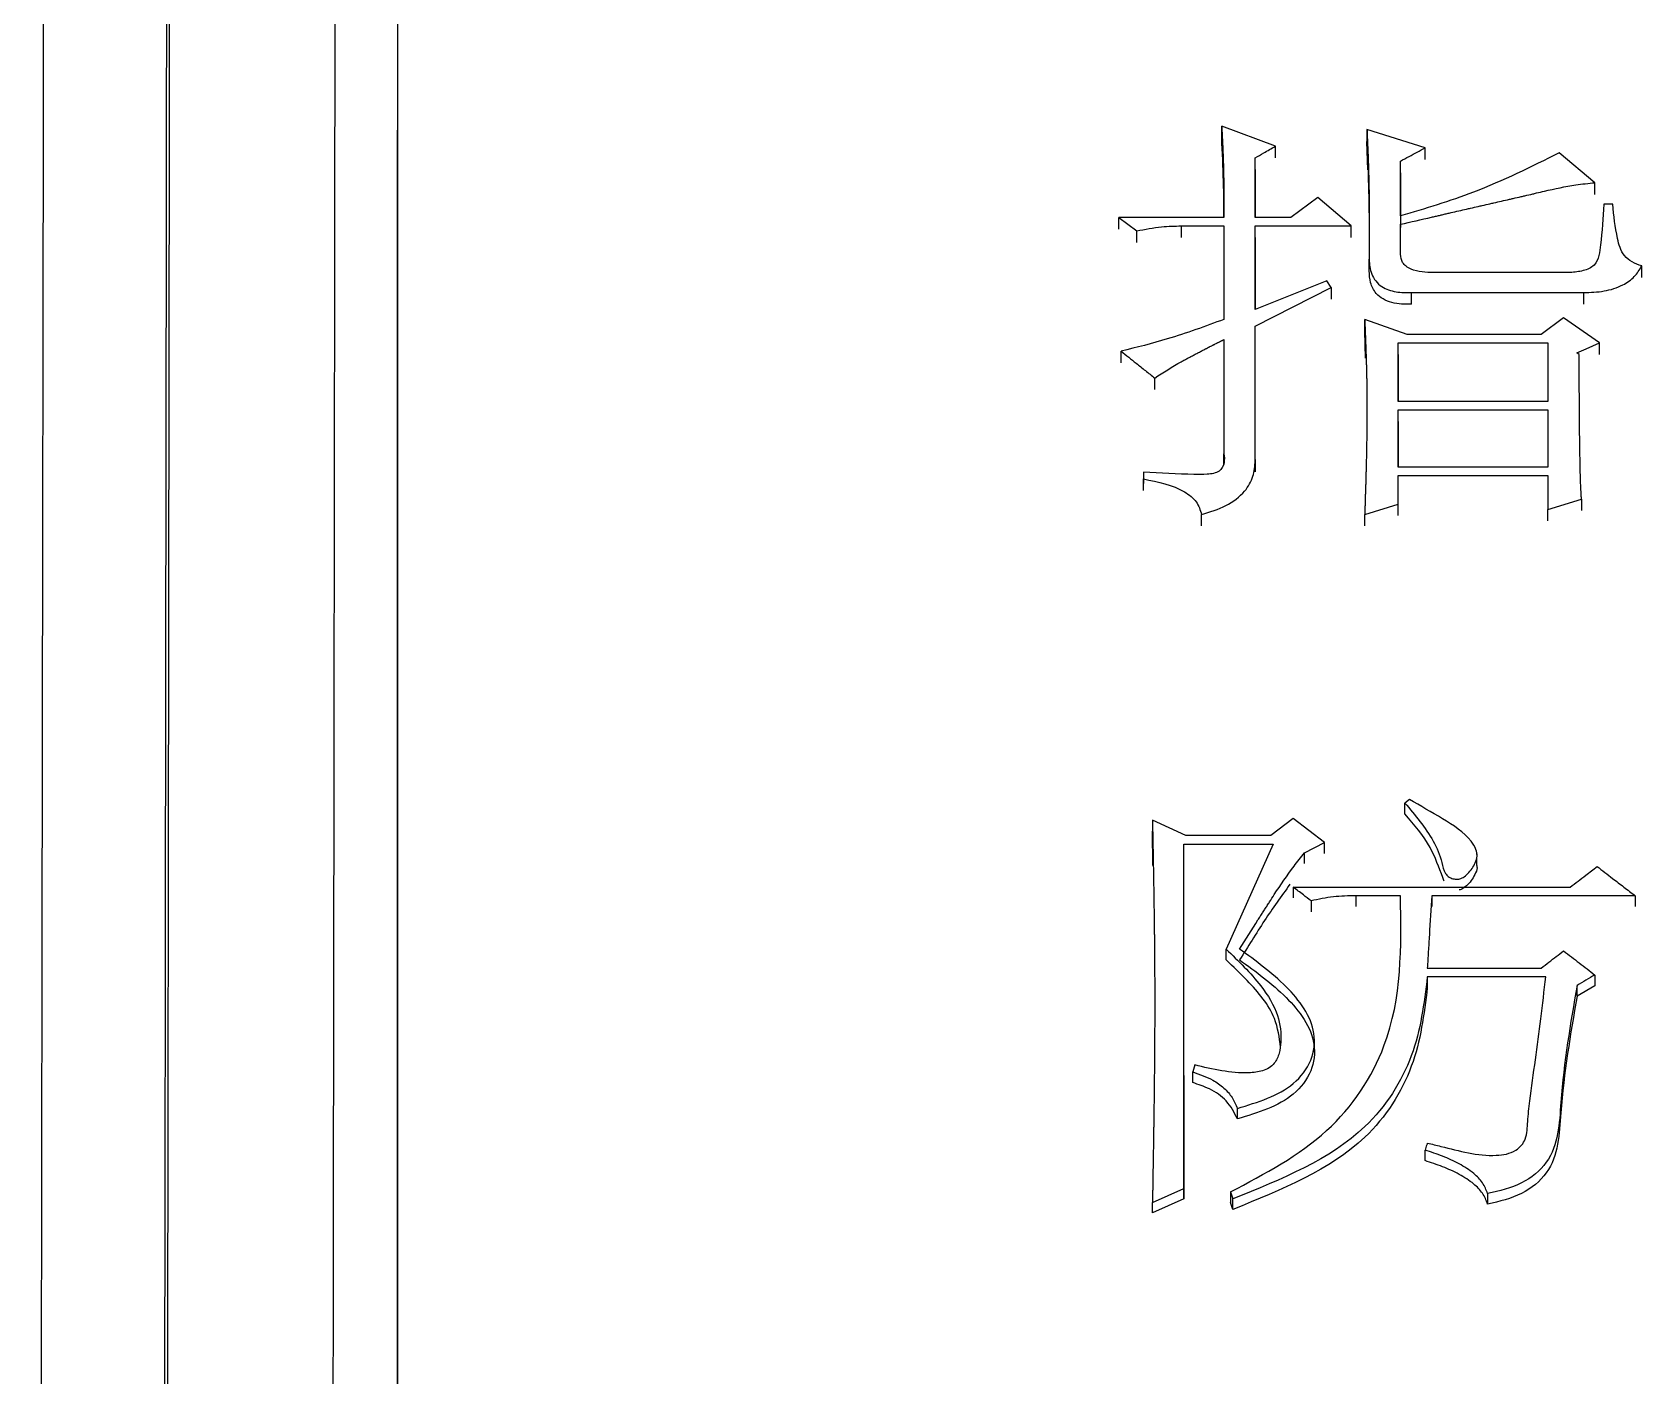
# Model space of a CAD drawing. Header units: millimetres. Extents: x 2016 to 4452, y 736 to 2459.
# Drawn here: x 2581.51 to 2589.3, y 2264.34 to 2270.84 of the extents above; entities that cross this region are included whole.
import ezdxf

# ---------------------------------------------------------------- set-up
doc = ezdxf.new("R2010")
doc.units = ezdxf.units.MM

msp = doc.modelspace()

# ---------------------------------------------------------------- linework, layer by layer
at = {"color": 7, "linetype": 'Continuous', "lineweight": 25}
for p, q in [((2583.2741, 2269.334), (2583.2741, 2270.3653)), ((2587.5235, 2270.2884), (2587.2639, 2270.3847)), ((2587.2639, 2270.3273), (2587.2639, 2270.3847)), ((2588.2482, 2270.2804), (2587.967, 2270.3687)), ((2587.967, 2270.3687), (2587.967, 2270.3115)), ((2587.5235, 2270.2314), (2587.5235, 2270.2884)), ((2587.9719, 2270.1739), (2587.967, 2270.3113)), ((2588.2482, 2270.2234), (2588.2482, 2270.2804)), ((2589.0704, 2270.1117), (2588.8973, 2270.2563)), ((2587.4261, 2269.9427), (2587.4261, 2270.2322)), ((2587.4261, 2270.1753), (2587.4261, 2270.2322)), ((2588.1293, 2269.9508), (2588.1293, 2270.2162)), ((2588.1293, 2270.1592), (2588.1293, 2270.2162)), ((2587.4261, 2270.175), (2587.4261, 2269.9427)), ((2588.1293, 2270.159), (2588.1293, 2269.894)), ((2589.0704, 2270.0549), (2589.0704, 2270.1117)), ((2587.729, 2270.0393), (2587.5992, 2269.9427)), ((2587.8913, 2269.9024), (2587.729, 2270.0393)), ((2589.1569, 2270.0071), (2589.1136, 2270.0071)), ((2586.7663, 2269.9427), (2586.8528, 2269.8782)), ((2587.2747, 2269.9427), (2586.7663, 2269.9427)), ((2586.7663, 2269.8861), (2586.7663, 2269.9427)), ((2586.8528, 2269.8217), (2586.8528, 2269.8782)), ((2587.0691, 2269.9024), (2587.2747, 2269.9024)), ((2587.0692, 2269.8458), (2587.0691, 2269.9024)), ((2587.2747, 2269.9024), (2587.2747, 2269.4499)), ((2587.5992, 2269.9427), (2587.4261, 2269.9427)), ((2587.4261, 2269.9024), (2587.8913, 2269.9024)), ((2587.4261, 2269.4985), (2587.4261, 2269.9024)), ((2587.4261, 2269.8458), (2587.4261, 2269.9024)), ((2587.8913, 2269.8458), (2587.8913, 2269.9024)), ((2588.1293, 2269.7653), (2588.1293, 2269.9105)), ((2588.1293, 2269.8539), (2588.1293, 2269.9105)), ((2587.4261, 2269.8456), (2587.4261, 2269.4985)), ((2587.9778, 2269.6845), (2587.9778, 2269.7411)), ((2587.7723, 2269.636), (2587.4261, 2269.4985)), ((2587.7939, 2269.6037), (2587.7723, 2269.636)), ((2588.9513, 2269.6764), (2588.2915, 2269.6764)), ((2589.2975, 2269.6525), (2589.2975, 2269.7088)), ((2587.4261, 2269.4175), (2587.7939, 2269.6037)), ((2587.7939, 2269.6037), (2587.7939, 2269.5475)), ((2588.1833, 2269.5794), (2589.0163, 2269.5794)), ((2588.1833, 2269.5231), (2588.1833, 2269.5794)), ((2589.0163, 2269.5233), (2589.0163, 2269.5794)), ((2587.4261, 2268.7672), (2587.4261, 2269.4175)), ((2587.4261, 2269.3616), (2587.4261, 2269.4175)), ((2588.1617, 2269.377), (2587.9562, 2269.4499)), ((2587.9562, 2269.3939), (2587.9562, 2269.4499)), ((2588.9189, 2269.458), (2588.8108, 2269.377)), ((2589.092, 2269.3365), (2588.9189, 2269.458)), ((2587.2747, 2269.3527), (2587.2747, 2268.7998)), ((2587.96, 2269.2619), (2587.9562, 2269.3938)), ((2588.1184, 2269.3365), (2588.8432, 2269.3365)), ((2588.1184, 2269.0523), (2588.1184, 2269.3365)), ((2588.1184, 2269.2806), (2588.1184, 2269.3365)), ((2588.8108, 2269.377), (2588.1617, 2269.377)), ((2588.8432, 2269.3365), (2588.8432, 2269.0523)), ((2589.092, 2269.2806), (2589.092, 2269.3365)), ((2586.7771, 2269.2399), (2586.7771, 2269.2959)), ((2588.1184, 2269.2804), (2588.1184, 2269.0523)), ((2588.9947, 2269.2797), (2588.9838, 2269.2878)), ((2586.9394, 2269.1104), (2586.9394, 2269.166)), ((2588.8432, 2269.0523), (2588.1184, 2269.0523)), ((2588.1184, 2269.0116), (2588.8432, 2269.0116)), ((2588.1184, 2268.7345), (2588.1184, 2269.0116)), ((2588.1184, 2268.9561), (2588.1184, 2269.0116)), ((2588.8432, 2269.0116), (2588.8432, 2268.7345)), ((2588.1184, 2268.956), (2588.1184, 2268.7345)), ((2587.2747, 2268.7444), (2587.2747, 2268.7998)), ((2586.8853, 2268.71), (2586.8853, 2268.6774)), ((2586.8853, 2268.71), (2586.8853, 2268.6549)), ((2587.4261, 2268.7721), (2587.4261, 2268.7119)), ((2587.4261, 2268.712), (2587.4261, 2268.7672)), ((2588.8432, 2268.7345), (2588.1184, 2268.7345)), ((2586.8853, 2268.6223), (2586.8853, 2268.6774)), ((2588.1184, 2268.6937), (2588.8432, 2268.6937)), ((2588.1184, 2268.5548), (2588.1184, 2268.6937)), ((2588.1184, 2268.6386), (2588.1184, 2268.6937)), ((2588.8432, 2268.6937), (2588.8432, 2268.5303)), ((2587.9562, 2268.5058), (2588.1184, 2268.5548)), ((2588.1184, 2268.4999), (2588.1184, 2268.5548)), ((2588.8432, 2268.5303), (2589.0055, 2268.5794)), ((2589.0055, 2268.5794), (2589.0055, 2268.5244)), ((2587.1665, 2268.4509), (2587.1665, 2268.5058)), ((2587.9562, 2268.4509), (2587.9562, 2268.5058)), ((2588.8432, 2268.4754), (2588.8432, 2268.5303)), ((2588.1726, 2267.1255), (2588.1509, 2267.1089)), ((2588.1509, 2267.0558), (2588.1509, 2267.1089)), ((2587.0908, 2266.9512), (2586.9286, 2267.0259)), ((2586.9286, 2267.0259), (2586.9286, 2266.9729)), ((2587.6101, 2267.0342), (2587.5019, 2266.9512)), ((2587.7615, 2266.9179), (2587.6101, 2267.0342)), ((2586.9309, 2266.8065), (2586.9286, 2266.9729)), ((2587.08, 2266.9096), (2587.5127, 2266.9096)), ((2587.08, 2265.2432), (2587.08, 2266.9096)), ((2587.08, 2266.8568), (2587.08, 2266.9096)), ((2587.5019, 2266.9512), (2587.0908, 2266.9512)), ((2587.5127, 2266.9096), (2587.2855, 2266.4015)), ((2587.6641, 2266.8681), (2587.7615, 2266.9179)), ((2587.7615, 2266.8651), (2587.7615, 2266.9179)), ((2587.6641, 2266.8153), (2587.6641, 2266.8681)), ((2588.4987, 2266.8592), (2588.4987, 2266.8685)), ((2588.4987, 2266.8154), (2588.4987, 2266.8466)), ((2587.6101, 2266.7017), (2588.9514, 2266.7017)), ((2587.6101, 2266.7017), (2587.6101, 2266.6491)), ((2587.6966, 2266.6351), (2587.6966, 2266.5825)), ((2588.1293, 2266.66), (2587.9129, 2266.66)), ((2587.9129, 2266.66), (2587.9129, 2266.6075)), ((2589.2651, 2266.66), (2588.2807, 2266.66)), ((2588.2807, 2266.66), (2588.2807, 2266.6075)), ((2589.2651, 2266.66), (2589.2651, 2266.6075)), ((2587.2855, 2266.3493), (2587.2855, 2266.4015)), ((2588.2591, 2266.3096), (2588.8108, 2266.3096)), ((2588.8324, 2266.2678), (2588.2591, 2266.2678)), ((2588.2591, 2266.2678), (2588.2591, 2266.2158)), ((2588.9839, 2266.174), (2588.9839, 2266.226)), ((2589.0704, 2266.2241), (2588.9839, 2266.174)), ((2589.0704, 2266.2762), (2589.0704, 2266.2241)), ((2587.7129, 2265.9046), (2587.7129, 2265.9563)), ((2587.1341, 2265.8407), (2587.1233, 2265.8071)), ((2587.08, 2265.789), (2587.08, 2265.1924)), ((2587.1233, 2265.7556), (2587.1233, 2265.8071)), ((2587.3396, 2265.5794), (2587.3396, 2265.6306)), ((2588.2483, 2265.3777), (2588.2483, 2265.4286)), ((2586.9286, 2265.1756), (2587.08, 2265.2432)), ((2587.08, 2265.1924), (2586.9286, 2265.125)), ((2587.08, 2265.1924), (2587.08, 2265.2432)), ((2587.3072, 2265.2263), (2587.318, 2265.1925)), ((2587.318, 2265.1419), (2587.318, 2265.1925)), ((2588.5512, 2265.2178), (2588.5512, 2265.1672)), ((2586.9286, 2265.125), (2586.9286, 2265.1756)), ((2587.318, 2265.1419), (2587.3072, 2265.1756))]:
    msp.add_line(p, q, dxfattribs=at)
at = {"color": 7, "linetype": 'Continuous', "lineweight": 25, "flags": 128}
for points in [[(2588.9838, 2269.2878), (2589.0278, 2269.3076), (2589.0599, 2269.322), (2589.092, 2269.3365)], [(2587.3072, 2265.2263), (2587.3072, 2265.2057), (2587.3072, 2265.1906), (2587.3072, 2265.1756)]]:
    msp.add_lwpolyline(points, dxfattribs=at)
at = {"color": 7, "linetype": 'Continuous', "lineweight": 25}
for points, knots in [([(2583.2737, 2302.1156), (2583.2737, 2302.0115), (2583.2737, 2301.4908), (2583.2738, 2300.1239), (2583.2738, 2297.964), (2583.2739, 2295.3456), (2583.2739, 2292.883), (2583.274, 2289.3752), (2583.274, 2286.2323), (2583.274, 2281.9172), (2583.2741, 2277.2301), (2583.2741, 2272.0979), (2583.2742, 2266.6744), (2583.2742, 2262.1157), (2583.2743, 2256.1932), (2583.2743, 2251.2874), (2583.2744, 2244.6085), (2583.2745, 2240.3157), (2583.2746, 2237.3146)], [0, 0, 0, 0, 0.020124, 0.100733, 0.181328, 0.221587, 0.302184, 0.342442, 0.423039, 0.463298, 0.543894, 0.624491, 0.664749, 0.745346, 0.785604, 0.8662, 0.906458, 1, 1, 1, 1]), ([(2581.605, 2301.1675), (2581.6051, 2301.1959), (2581.6055, 2301.2843), (2581.6041, 2300.298), (2581.6012, 2298.2851), (2581.5965, 2295.2224), (2581.5913, 2291.8341), (2581.5862, 2288.4967), (2581.5816, 2285.4271), (2581.576, 2281.7837), (2581.5695, 2277.5129), (2581.5623, 2272.8672), (2581.5545, 2267.9204), (2581.5463, 2262.7501), (2581.5373, 2257.0657), (2581.5274, 2250.8687), (2581.5167, 2244.1849), (2581.5092, 2239.4942), (2581.5054, 2237.1001)], [0, 0, 0, 0, 0.039342, 0.122943, 0.206183, 0.289063, 0.371582, 0.416612, 0.465601, 0.518547, 0.575452, 0.636313, 0.690059, 0.746552, 0.805793, 0.867782, 0.932518, 1, 1, 1, 1]), ([(2582.1103, 2236.9646), (2582.1149, 2240.2638), (2582.124, 2246.8623), (2582.1369, 2256.2924), (2582.149, 2265.173), (2582.16, 2273.3306), (2582.1697, 2280.6311), (2582.178, 2286.9483), (2582.1847, 2292.1726), (2582.1897, 2296.2208), (2582.1925, 2298.6247), (2582.1939, 2299.9382), (2582.1941, 2300.2597), (2582.1942, 2300.4205)], [0, 0, 0, 0, 0.0981345, 0.196269, 0.2944034, 0.3925379, 0.4906723, 0.5888066, 0.686941, 0.7850753, 0.8832097, 0.9416048, 1, 1, 1, 1]), ([(2582.1243, 2236.9159), (2582.1276, 2239.3015), (2582.1341, 2244.0081), (2582.1434, 2250.7574), (2582.152, 2257.1), (2582.16, 2262.9951), (2582.1674, 2268.4257), (2582.1751, 2274.1587), (2582.1828, 2279.9274), (2582.19, 2285.4077), (2582.1958, 2289.8748), (2582.2002, 2293.3977), (2582.2035, 2296.0607), (2582.2057, 2297.96), (2582.207, 2299.191), (2582.2075, 2299.7058), (2582.2075, 2299.8557), (2582.2075, 2299.8805)], [0, 0, 0, 0, 0.07139, 0.140843, 0.208359, 0.273937, 0.337578, 0.399281, 0.488173, 0.572709, 0.652888, 0.72871, 0.800173, 0.867277, 0.930021, 0.988406, 1, 1, 1, 1]), ([(2583.0056, 2299.0975), (2583.0056, 2299.0046), (2583.0055, 2298.8347), (2583.0051, 2298.3871), (2583.0046, 2297.8466), (2583.0038, 2297.1707), (2583.0029, 2296.3631), (2583.0018, 2295.4231), (2583.0005, 2294.3515), (2582.9984, 2292.642), (2582.995, 2289.9558), (2582.9899, 2285.806), (2582.9832, 2280.5897), (2582.9758, 2274.9828), (2582.9682, 2269.3056), (2582.9608, 2263.8385), (2582.9525, 2257.8256), (2582.9435, 2251.278), (2582.9338, 2244.2352), (2582.9269, 2239.2928), (2582.9234, 2236.7788)], [0, 0, 0, 0, 0.037781, 0.069081, 0.100468, 0.131943, 0.163506, 0.195157, 0.226895, 0.258722, 0.330934, 0.408983, 0.49287, 0.582593, 0.645672, 0.711347, 0.779618, 0.850484, 0.923944, 1, 1, 1, 1]), ([(2587.2639, 2270.3847), (2587.264, 2270.3823), (2587.2642, 2270.3775), (2587.2646, 2270.3702), (2587.265, 2270.363), (2587.2653, 2270.3558), (2587.2657, 2270.3485), (2587.2661, 2270.3413), (2587.2664, 2270.3341), (2587.2668, 2270.3268), (2587.2671, 2270.3196), (2587.2675, 2270.3123), (2587.2678, 2270.3051), (2587.2681, 2270.2979), (2587.2685, 2270.2906), (2587.2688, 2270.2834), (2587.2691, 2270.2761), (2587.2694, 2270.2689), (2587.2697, 2270.2617), (2587.27, 2270.2544), (2587.2703, 2270.2472), (2587.2705, 2270.2411), (2587.2707, 2270.2351), (2587.2709, 2270.2291), (2587.2712, 2270.2218), (2587.2714, 2270.2146), (2587.2716, 2270.2073), (2587.2719, 2270.2001), (2587.2721, 2270.1928), (2587.2722, 2270.1856), (2587.2724, 2270.1783), (2587.2726, 2270.1723), (2587.2727, 2270.1662), (2587.2728, 2270.1602), (2587.273, 2270.1529), (2587.2731, 2270.1457), (2587.2733, 2270.1384), (2587.2734, 2270.1311), (2587.2735, 2270.1239), (2587.2736, 2270.1166), (2587.2737, 2270.1094), (2587.2738, 2270.1021), (2587.2739, 2270.0961), (2587.2739, 2270.09), (2587.274, 2270.084), (2587.2741, 2270.0767), (2587.2741, 2270.0694), (2587.2742, 2270.0622), (2587.2742, 2270.0549), (2587.2743, 2270.0476), (2587.2743, 2270.0404), (2587.2744, 2270.0331), (2587.2744, 2270.027), (2587.2744, 2270.021), (2587.2745, 2270.0149), (2587.2745, 2270.0077), (2587.2745, 2270.0004), (2587.2746, 2269.9931), (2587.2746, 2269.9859), (2587.2746, 2269.9786), (2587.2746, 2269.9713), (2587.2746, 2269.964), (2587.2747, 2269.958), (2587.2747, 2269.9509), (2587.2747, 2269.9462), (2587.2747, 2269.9427)], [0, 0, 0, 0, 0.01641, 0.03282, 0.04923, 0.06564, 0.08205, 0.098461, 0.114871, 0.131281, 0.147691, 0.164101, 0.180511, 0.196921, 0.213331, 0.229741, 0.246151, 0.262561, 0.278972, 0.295382, 0.311792, 0.328202, 0.336407, 0.352817, 0.369227, 0.385637, 0.402047, 0.418457, 0.434867, 0.451278, 0.467688, 0.484098, 0.492303, 0.508713, 0.525123, 0.541533, 0.557943, 0.574353, 0.590763, 0.607173, 0.623583, 0.639994, 0.656404, 0.664609, 0.681019, 0.697429, 0.713839, 0.730249, 0.746659, 0.763069, 0.779479, 0.795889, 0.8123, 0.820505, 0.836915, 0.853325, 0.869735, 0.886145, 0.902555, 0.918965, 0.935375, 0.951785, 0.968195, 0.9764, 1, 1, 1, 1]), ([(2587.967, 2270.3687), (2587.9673, 2270.3625), (2587.9677, 2270.3532), (2587.9682, 2270.3408), (2587.9686, 2270.3315), (2587.969, 2270.3222), (2587.9694, 2270.3129), (2587.9698, 2270.3036), (2587.9703, 2270.2913), (2587.971, 2270.2758), (2587.9717, 2270.2572), (2587.9724, 2270.2386), (2587.9738, 2270.2014), (2587.975, 2270.1642), (2587.9759, 2270.1269), (2587.9763, 2270.1083), (2587.9767, 2270.0897), (2587.977, 2270.071), (2587.9773, 2270.0524), (2587.9776, 2270.0275), (2587.9778, 2270.0027), (2587.978, 2269.9778), (2587.9781, 2269.9591), (2587.9782, 2269.9404), (2587.9782, 2269.9218), (2587.9782, 2269.9062), (2587.9782, 2269.8938), (2587.9782, 2269.8844), (2587.9782, 2269.8751), (2587.9782, 2269.8658), (2587.9782, 2269.8564), (2587.9782, 2269.8471), (2587.9782, 2269.8377), (2587.9781, 2269.8284), (2587.9781, 2269.8159), (2587.9781, 2269.8035), (2587.978, 2269.791), (2587.978, 2269.7816), (2587.978, 2269.7739), (2587.9779, 2269.7676), (2587.9779, 2269.7629), (2587.9779, 2269.7583), (2587.9779, 2269.7536), (2587.9778, 2269.7479), (2587.9778, 2269.7437), (2587.9778, 2269.7411)], [0, 0, 0, 0, 0.0297, 0.04455, 0.0594, 0.07425, 0.0891, 0.10395, 0.1188, 0.1485, 0.1782, 0.2079, 0.237599, 0.3564, 0.3861, 0.4158, 0.4455, 0.4752, 0.5049, 0.5346, 0.594, 0.6237, 0.6534, 0.6831, 0.7128, 0.742499, 0.757349, 0.772199, 0.787049, 0.801899, 0.816749, 0.831599, 0.846449, 0.861299, 0.876149, 0.905849, 0.920699, 0.935549, 0.950399, 0.957824, 0.965249, 0.972674, 0.980099, 0.987524, 1, 1, 1, 1]), ([(2587.2745, 2269.9427), (2587.2744, 2269.9625), (2587.2743, 2270.0211), (2587.2724, 2270.1494), (2587.2672, 2270.2577), (2587.2639, 2270.3273)], [0, 0, 0, 0, 0.154244, 0.455917, 1, 1, 1, 1]), ([(2587.4261, 2270.2322), (2587.4398, 2270.2401), (2587.4628, 2270.2534), (2587.4952, 2270.2721), (2587.5141, 2270.283), (2587.5235, 2270.2884)], [0, 0, 0, 0, 0.419954, 0.709976, 1, 1, 1, 1]), ([(2588.1293, 2270.2162), (2588.1432, 2270.2237), (2588.17, 2270.2382), (2588.2096, 2270.2596), (2588.2354, 2270.2735), (2588.2482, 2270.2804)], [0, 0, 0, 0, 0.350984, 0.675491, 1, 1, 1, 1]), ([(2588.8973, 2270.2563), (2588.7615, 2270.1882), (2588.5174, 2270.0659), (2588.2485, 2269.9862), (2588.1293, 2269.9508)], [0, 0, 0, 0, 0.556567, 1, 1, 1, 1]), ([(2587.9724, 2270.1742), (2587.9725, 2270.1703), (2587.973, 2270.1394), (2587.9775, 2269.9721), (2587.9777, 2269.8527), (2587.9778, 2269.7909), (2587.9778, 2269.7688), (2587.9778, 2269.7649), (2587.9779, 2269.7659), (2587.9779, 2269.7662)], [0, 0, 0, 0, 0.068293, 0.542837, 0.809759, 0.931747, 0.959329, 0.986395, 1, 1, 1, 1]), ([(2588.1293, 2269.9105), (2588.1795, 2269.922), (2588.236, 2269.9349), (2588.2987, 2269.9493), (2588.3144, 2269.9529), (2588.3301, 2269.9565), (2588.3427, 2269.9594), (2588.3584, 2269.963), (2588.3804, 2269.968), (2588.4117, 2269.9752), (2588.4431, 2269.9824), (2588.4745, 2269.9896), (2588.4996, 2269.9954), (2588.531, 2270.0026), (2588.5561, 2270.0083), (2588.6, 2270.0184), (2588.6377, 2270.0271), (2588.6816, 2270.0372), (2588.7067, 2270.043), (2588.7381, 2270.0502), (2588.7632, 2270.056), (2588.7945, 2270.0632), (2588.8635, 2270.0792), (2588.9568, 2270.1), (2589.0395, 2270.1085), (2589.0704, 2270.1117)], [0, 0, 0, 0, 0.160709, 0.180798, 0.200887, 0.210931, 0.23102, 0.241064, 0.261152, 0.30133, 0.341507, 0.361596, 0.401773, 0.421862, 0.462039, 0.482128, 0.562482, 0.582571, 0.622748, 0.642837, 0.683014, 0.703103, 0.74328, 0.904095, 1, 1, 1, 1]), ([(2589.1136, 2270.0071), (2589.1094, 2269.9413), (2589.104, 2269.8584), (2589.0924, 2269.76), (2589.0731, 2269.7082), (2589.0135, 2269.6826), (2588.9723, 2269.6785), (2588.9513, 2269.6764)], [0, 0, 0, 0, 0.489877, 0.617073, 0.743751, 0.869803, 1, 1, 1, 1]), ([(2589.2975, 2269.7088), (2589.2812, 2269.7145), (2589.2491, 2269.7258), (2589.1984, 2269.7683), (2589.171, 2269.8683), (2589.1625, 2269.9521), (2589.1569, 2270.0071)], [0, 0, 0, 0, 0.127818, 0.252018, 0.508407, 1, 1, 1, 1]), ([(2586.8528, 2269.8782), (2586.8926, 2269.8862), (2586.9637, 2269.9006), (2587.0369, 2269.9018), (2587.0691, 2269.9024)], [0, 0, 0, 0, 0.558835, 1, 1, 1, 1]), ([(2587.9778, 2269.7411), (2587.9793, 2269.7168), (2587.9822, 2269.6678), (2588.0304, 2269.6051), (2588.1078, 2269.5798), (2588.158, 2269.5796), (2588.1833, 2269.5794)], [0, 0, 0, 0, 0.26803, 0.540931, 0.767912, 1, 1, 1, 1]), ([(2588.2915, 2269.6764), (2588.2525, 2269.6778), (2588.2035, 2269.6794), (2588.156, 2269.7061), (2588.1335, 2269.7297), (2588.1309, 2269.7514), (2588.1293, 2269.7653)], [0, 0, 0, 0, 0.51629, 0.647429, 0.774862, 1, 1, 1, 1]), ([(2588.1833, 2269.5231), (2588.1508, 2269.5232), (2588.0871, 2269.5235), (2588.01, 2269.5665), (2587.9811, 2269.6275), (2587.9789, 2269.6656), (2587.9778, 2269.6845)], [0, 0, 0, 0, 0.294945, 0.576546, 0.789412, 1, 1, 1, 1]), ([(2589.0163, 2269.5794), (2589.0494, 2269.5807), (2589.115, 2269.5832), (2589.2013, 2269.6099), (2589.2645, 2269.6547), (2589.2866, 2269.6909), (2589.2975, 2269.7088)], [0, 0, 0, 0, 0.2887937, 0.5729304, 0.7895926, 1, 1, 1, 1]), ([(2583.2746, 2237.2135), (2583.2746, 2237.8609), (2583.2745, 2241.1014), (2583.2744, 2246.8667), (2583.2743, 2253.0834), (2583.2742, 2259.1186), (2583.2742, 2263.7485), (2583.2742, 2267.5595), (2583.2741, 2269.0028), (2583.2741, 2269.3997)], [0, 0, 0, 0, 0.056256, 0.281605, 0.506911, 0.619454, 0.844767, 0.95731, 1, 1, 1, 1]), ([(2587.2747, 2269.4499), (2587.1841, 2269.4165), (2587.0221, 2269.3566), (2586.8521, 2269.3145), (2586.7771, 2269.2959)], [0, 0, 0, 0, 0.558886, 1, 1, 1, 1]), ([(2587.9562, 2269.4499), (2587.9564, 2269.4437), (2587.9568, 2269.4343), (2587.9573, 2269.4217), (2587.9577, 2269.4123), (2587.958, 2269.4029), (2587.9584, 2269.3935), (2587.9588, 2269.3841), (2587.9591, 2269.3747), (2587.9595, 2269.3653), (2587.9598, 2269.3559), (2587.9602, 2269.3465), (2587.9605, 2269.3371), (2587.9609, 2269.3277), (2587.9612, 2269.3183), (2587.9615, 2269.3089), (2587.9619, 2269.2995), (2587.9622, 2269.29), (2587.9626, 2269.2775), (2587.9631, 2269.2618), (2587.9637, 2269.2429), (2587.9642, 2269.2241), (2587.9647, 2269.2053), (2587.9651, 2269.1864), (2587.9656, 2269.1675), (2587.9659, 2269.1487), (2587.9666, 2269.111), (2587.9669, 2269.0732), (2587.967, 2269.0354), (2587.9671, 2269.0165), (2587.967, 2268.9913), (2587.9669, 2268.9598), (2587.9666, 2268.922), (2587.9661, 2268.8842), (2587.9654, 2268.8464), (2587.9648, 2268.8148), (2587.9642, 2268.7833), (2587.9636, 2268.758), (2587.9629, 2268.7328), (2587.9624, 2268.7138), (2587.9619, 2268.6949), (2587.9615, 2268.6791), (2587.9611, 2268.6664), (2587.9609, 2268.657), (2587.9606, 2268.6475), (2587.9603, 2268.638), (2587.96, 2268.6285), (2587.9597, 2268.619), (2587.9594, 2268.6096), (2587.9591, 2268.6001), (2587.9588, 2268.5906), (2587.9586, 2268.5811), (2587.9583, 2268.5716), (2587.958, 2268.5637), (2587.9578, 2268.5574), (2587.9577, 2268.5526), (2587.9575, 2268.5479), (2587.9574, 2268.5432), (2587.9572, 2268.5384), (2587.9571, 2268.5337), (2587.9569, 2268.5289), (2587.9568, 2268.5242), (2587.9566, 2268.5194), (2587.9564, 2268.5133), (2587.9563, 2268.5087), (2587.9562, 2268.5058)], [0, 0, 0, 0, 0.020012, 0.030018, 0.040024, 0.050031, 0.060037, 0.070043, 0.080049, 0.090055, 0.100061, 0.110067, 0.120073, 0.130079, 0.140086, 0.150092, 0.160098, 0.170104, 0.18011, 0.200122, 0.220134, 0.240147, 0.260159, 0.280171, 0.300183, 0.320196, 0.340208, 0.420258, 0.44027, 0.460282, 0.480294, 0.520319, 0.560343, 0.600368, 0.640392, 0.680417, 0.700429, 0.740454, 0.760466, 0.780478, 0.80049, 0.820502, 0.830509, 0.840515, 0.850521, 0.860527, 0.870533, 0.880539, 0.890545, 0.900551, 0.910557, 0.920564, 0.93057, 0.940576, 0.945579, 0.950582, 0.955585, 0.960588, 0.965591, 0.970594, 0.975597, 0.9806, 0.985603, 0.990606, 1, 1, 1, 1]), ([(2586.9394, 2269.166), (2586.9815, 2269.1933), (2587.0263, 2269.2222), (2587.0764, 2269.2495), (2587.0876, 2269.2556), (2587.0987, 2269.2616), (2587.1099, 2269.2676), (2587.1211, 2269.2735), (2587.1323, 2269.2794), (2587.1436, 2269.2853), (2587.152, 2269.2898), (2587.1633, 2269.2956), (2587.1745, 2269.3015), (2587.1844, 2269.3066), (2587.1915, 2269.3102), (2587.1971, 2269.3131), (2587.2028, 2269.316), (2587.2084, 2269.3189), (2587.2141, 2269.3218), (2587.2198, 2269.3247), (2587.224, 2269.3269), (2587.2297, 2269.3298), (2587.2353, 2269.3327), (2587.241, 2269.3356), (2587.2453, 2269.3377), (2587.2509, 2269.3406), (2587.2566, 2269.3435), (2587.2623, 2269.3464), (2587.2678, 2269.3492), (2587.272, 2269.3513), (2587.2747, 2269.3527)], [0, 0, 0, 0, 0.396041, 0.420732, 0.445423, 0.494806, 0.519497, 0.544188, 0.59357, 0.618261, 0.642952, 0.667643, 0.717025, 0.741716, 0.754061, 0.778752, 0.791098, 0.803443, 0.828134, 0.84048, 0.852825, 0.865171, 0.889862, 0.902207, 0.914553, 0.926898, 0.951589, 0.963935, 0.97628, 1, 1, 1, 1]), ([(2586.7771, 2269.2959), (2586.8013, 2269.2766), (2586.8405, 2269.2452), (2586.8946, 2269.2019), (2586.9244, 2269.178), (2586.9394, 2269.166)], [0, 0, 0, 0, 0.4477923, 0.7238958, 1, 1, 1, 1]), ([(2589.0055, 2268.5794), (2589.0053, 2268.5822), (2589.005, 2268.5879), (2589.0045, 2268.5965), (2589.0039, 2268.6079), (2589.0032, 2268.6193), (2589.0027, 2268.6307), (2589.0022, 2268.6393), (2589.0017, 2268.6507), (2589.0012, 2268.6621), (2589.0005, 2268.6821), (2588.9997, 2268.7192), (2588.9979, 2268.7991), (2588.9964, 2268.8903), (2588.9959, 2268.97), (2588.9956, 2269.0098), (2588.9954, 2269.0325), (2588.9953, 2269.0496), (2588.9952, 2269.0638), (2588.9952, 2269.078), (2588.9951, 2269.0894), (2588.9951, 2269.1008), (2588.995, 2269.1122), (2588.995, 2269.1235), (2588.995, 2269.1349), (2588.9949, 2269.1434), (2588.9949, 2269.1548), (2588.9949, 2269.1661), (2588.9948, 2269.1775), (2588.9948, 2269.1889), (2588.9948, 2269.2002), (2588.9948, 2269.2116), (2588.9947, 2269.2201), (2588.9947, 2269.2272), (2588.9947, 2269.2343), (2588.9947, 2269.24), (2588.9947, 2269.2456), (2588.9947, 2269.2499), (2588.9947, 2269.2556), (2588.9947, 2269.2612), (2588.9947, 2269.2669), (2588.9947, 2269.2726), (2588.9947, 2269.2769), (2588.9946, 2269.2797)], [0, 0, 0, 0, 0.012194, 0.024389, 0.036583, 0.060972, 0.073167, 0.085361, 0.097556, 0.121945, 0.134139, 0.182918, 0.280473, 0.475585, 0.573141, 0.621919, 0.646308, 0.670697, 0.695086, 0.70728, 0.731669, 0.743863, 0.756058, 0.780447, 0.792641, 0.804836, 0.81703, 0.841419, 0.853613, 0.865808, 0.890197, 0.902391, 0.914586, 0.92678, 0.932877, 0.945072, 0.951169, 0.957266, 0.963363, 0.975558, 0.981655, 0.987752, 1, 1, 1, 1]), ([(2587.2748, 2268.7998), (2587.2765, 2268.7852), (2587.2797, 2268.7557), (2587.2554, 2268.708), (2587.1913, 2268.6978), (2587.0706, 2268.7007), (2586.9672, 2268.7059), (2586.8853, 2268.71)], [0, 0, 0, 0, 0.111377, 0.22453, 0.350906, 0.486016, 1, 1, 1, 1]), ([(2587.1665, 2268.5058), (2587.207, 2268.5179), (2587.2867, 2268.5418), (2587.375, 2268.6087), (2587.4206, 2268.6889), (2587.4243, 2268.7412), (2587.4261, 2268.7672)], [0, 0, 0, 0, 0.291847, 0.573788, 0.788346, 1, 1, 1, 1]), ([(2586.8853, 2268.6774), (2586.9556, 2268.6636), (2587.0526, 2268.6445), (2587.146, 2268.5702), (2587.1598, 2268.527), (2587.1665, 2268.5058)], [0, 0, 0, 0, 0.573358, 0.790473, 1, 1, 1, 1]), ([(2588.1509, 2267.1089), (2588.1755, 2267.0795), (2588.2497, 2266.9909), (2588.3229, 2266.8769), (2588.3372, 2266.7774), (2588.3595, 2266.7527), (2588.3781, 2266.743), (2588.398, 2266.739), (2588.4171, 2266.7408), (2588.4367, 2266.7495), (2588.4646, 2266.775), (2588.4897, 2266.8096), (2588.5027, 2266.8514), (2588.4954, 2266.8882), (2588.4512, 2266.959), (2588.3315, 2267.0351), (2588.226, 2267.0951), (2588.1726, 2267.1255)], [0, 0, 0, 0, 0.109651, 0.330682, 0.3864, 0.404634, 0.422868, 0.441529, 0.456387, 0.471247, 0.497612, 0.560433, 0.593185, 0.625961, 0.670922, 0.833212, 1, 1, 1, 1]), ([(2586.9286, 2267.0259), (2586.9289, 2267.0102), (2586.9293, 2266.9866), (2586.9299, 2266.9551), (2586.9304, 2266.9316), (2586.9308, 2266.908), (2586.9312, 2266.8844), (2586.9317, 2266.8607), (2586.9321, 2266.8371), (2586.9325, 2266.8135), (2586.9331, 2266.782), (2586.9337, 2266.7505), (2586.9342, 2266.719), (2586.9346, 2266.6953), (2586.9351, 2266.6638), (2586.9356, 2266.6322), (2586.936, 2266.6007), (2586.9364, 2266.577), (2586.9367, 2266.5533), (2586.9371, 2266.5218), (2586.9375, 2266.4902), (2586.9378, 2266.4586), (2586.9381, 2266.4349), (2586.9383, 2266.4111), (2586.9386, 2266.3795), (2586.9388, 2266.3479), (2586.939, 2266.3162), (2586.9392, 2266.2965), (2586.9392, 2266.2806), (2586.9393, 2266.2688), (2586.9393, 2266.2569), (2586.9394, 2266.2411), (2586.9395, 2266.2252), (2586.9395, 2266.2094), (2586.9395, 2266.1975), (2586.9395, 2266.1856), (2586.9396, 2266.1737), (2586.9396, 2266.1618), (2586.9396, 2266.1519), (2586.9396, 2266.144), (2586.9396, 2266.1381), (2586.9396, 2266.1302), (2586.9396, 2266.1222), (2586.9395, 2266.1143), (2586.9395, 2266.1064), (2586.9395, 2266.0965), (2586.9395, 2266.0846), (2586.9395, 2266.0687), (2586.9394, 2266.0528), (2586.9394, 2266.037), (2586.9393, 2266.0251), (2586.9392, 2266.0092), (2586.9392, 2265.9894), (2586.939, 2265.9656), (2586.9389, 2265.9418), (2586.9387, 2265.9179), (2586.9385, 2265.8862), (2586.9382, 2265.8544), (2586.9379, 2265.8226), (2586.9377, 2265.7988), (2586.9375, 2265.7749), (2586.9371, 2265.7431), (2586.9367, 2265.7113), (2586.9364, 2265.6795), (2586.9361, 2265.6556), (2586.9357, 2265.6317), (2586.9353, 2265.5998), (2586.9349, 2265.568), (2586.9344, 2265.5361), (2586.9341, 2265.5122), (2586.9336, 2265.4803), (2586.9331, 2265.4484), (2586.9326, 2265.4165), (2586.9322, 2265.3926), (2586.9318, 2265.3687), (2586.9313, 2265.3367), (2586.9307, 2265.3048), (2586.9302, 2265.2729), (2586.9298, 2265.2489), (2586.9293, 2265.2165), (2586.9289, 2265.1921), (2586.9286, 2265.1756)], [0, 0, 0, 0, 0.025705, 0.038557, 0.05141, 0.064262, 0.077115, 0.089967, 0.102819, 0.115672, 0.128524, 0.154229, 0.167082, 0.179934, 0.192786, 0.218491, 0.231344, 0.244196, 0.257049, 0.269901, 0.295606, 0.308458, 0.321311, 0.334163, 0.347016, 0.37272, 0.385573, 0.398425, 0.404851, 0.411278, 0.417704, 0.42413, 0.436983, 0.443409, 0.449835, 0.456261, 0.462687, 0.469114, 0.47554, 0.478753, 0.481966, 0.485179, 0.491605, 0.494818, 0.498032, 0.504458, 0.510884, 0.51731, 0.530163, 0.536589, 0.543015, 0.549441, 0.562294, 0.575146, 0.587999, 0.600851, 0.613703, 0.639408, 0.652261, 0.665113, 0.677966, 0.690818, 0.716523, 0.729375, 0.742228, 0.75508, 0.767933, 0.793637, 0.80649, 0.819342, 0.832195, 0.857899, 0.870752, 0.883604, 0.896457, 0.909309, 0.935014, 0.947866, 0.960719, 0.973571, 1, 1, 1, 1]), ([(2588.3412, 2266.7301), (2588.3389, 2266.7359), (2588.3172, 2266.7908), (2588.2771, 2266.9094), (2588.1959, 2267.0036), (2588.1509, 2267.0557)], [0, 0, 0, 0, 0.050477, 0.4745225, 1, 1, 1, 1]), ([(2587.3504, 2266.4015), (2587.38, 2266.4486), (2587.4134, 2266.5016), (2587.4506, 2266.5603), (2587.46, 2266.5749), (2587.4693, 2266.5896), (2587.4787, 2266.6042), (2587.4881, 2266.6189), (2587.5012, 2266.6393), (2587.5408, 2266.7007), (2587.5955, 2266.7808), (2587.6472, 2266.8466), (2587.6641, 2266.8681)], [0, 0, 0, 0, 0.2975226, 0.3347128, 0.3719031, 0.3904983, 0.4276885, 0.4648788, 0.483474, 0.5578546, 0.8555027, 1, 1, 1, 1]), ([(2588.4965, 2266.8151), (2588.4981, 2266.8086), (2588.5027, 2266.7907), (2588.4854, 2266.7522), (2588.4617, 2266.7172), (2588.4326, 2266.6951), (2588.4197, 2266.6887), (2588.4135, 2266.6884), (2588.4132, 2266.6884)], [0, 0, 0, 0, 0.1263, 0.350367, 0.766673, 0.897301, 0.995433, 1, 1, 1, 1]), ([(2588.9514, 2266.7017), (2588.9639, 2266.7113), (2588.9888, 2266.7305), (2589.0321, 2266.7638), (2589.0629, 2266.7875), (2589.0812, 2266.8015)], [0, 0, 0, 0, 0.288432, 0.576865, 1, 1, 1, 1]), ([(2589.0812, 2266.8015), (2589.1062, 2266.7824), (2589.1493, 2266.7492), (2589.2106, 2266.702), (2589.2469, 2266.674), (2589.2651, 2266.66)], [0, 0, 0, 0, 0.407194, 0.703597, 1, 1, 1, 1]), ([(2587.5942, 2266.7155), (2587.5522, 2266.6575), (2587.488, 2266.5688), (2587.4107, 2266.4448), (2587.3705, 2266.3811), (2587.3504, 2266.3493)], [0, 0, 0, 0, 0.485895, 0.742945, 1, 1, 1, 1]), ([(2587.6966, 2266.6351), (2587.6841, 2266.6447), (2587.6634, 2266.6606), (2587.6346, 2266.6828), (2587.6182, 2266.6954), (2587.6101, 2266.7017)], [0, 0, 0, 0, 0.432643, 0.716321, 1, 1, 1, 1]), ([(2587.3072, 2265.2263), (2587.4734, 2265.3144), (2587.7983, 2265.4868), (2588.1398, 2266.0061), (2588.1333, 2266.4129), (2588.1293, 2266.66)], [0, 0, 0, 0, 0.291092, 0.569283, 1, 1, 1, 1]), ([(2587.9129, 2266.66), (2587.8767, 2266.6593), (2587.8035, 2266.6578), (2587.7324, 2266.6427), (2587.6966, 2266.6351)], [0, 0, 0, 0, 0.495714, 1, 1, 1, 1]), ([(2588.2807, 2266.66), (2588.2768, 2266.5967), (2588.2713, 2266.5067), (2588.264, 2266.3898), (2588.2607, 2266.3364), (2588.2591, 2266.3096)], [0, 0, 0, 0, 0.542952, 0.771476, 1, 1, 1, 1]), ([(2587.2855, 2266.4015), (2587.3447, 2266.3443), (2587.4451, 2266.2474), (2587.5414, 2266.0921), (2587.5547, 2265.9761), (2587.5439, 2265.8981), (2587.526, 2265.8536), (2587.4944, 2265.8249), (2587.4519, 2265.8076), (2587.3286, 2265.7942), (2587.2205, 2265.82), (2587.1341, 2265.8407)], [0, 0, 0, 0, 0.236471, 0.400892, 0.534168, 0.588802, 0.643894, 0.675813, 0.707612, 0.766357, 1, 1, 1, 1]), ([(2587.3396, 2265.6306), (2587.4388, 2265.6608), (2587.5886, 2265.7062), (2587.7064, 2265.859), (2587.7264, 2266.038), (2587.582, 2266.2337), (2587.4287, 2266.3448), (2587.3504, 2266.4015)], [0, 0, 0, 0, 0.250217, 0.37779, 0.502112, 0.745933, 1, 1, 1, 1]), ([(2588.8108, 2266.3096), (2588.8233, 2266.3193), (2588.8475, 2266.338), (2588.8836, 2266.3659), (2588.9072, 2266.3841), (2588.919, 2266.3932)], [0, 0, 0, 0, 0.346119, 0.673059, 1, 1, 1, 1]), ([(2588.919, 2266.3932), (2588.9442, 2266.3737), (2588.9947, 2266.3347), (2589.0452, 2266.2957), (2589.0704, 2266.2762)], [0, 0, 0, 0, 0.4999994, 1, 1, 1, 1]), ([(2587.549, 2265.9262), (2587.5426, 2265.9737), (2587.5266, 2266.0935), (2587.4095, 2266.2302), (2587.3198, 2266.3164), (2587.2855, 2266.3493)], [0, 0, 0, 0, 0.289302, 0.728342, 1, 1, 1, 1]), ([(2587.3504, 2266.3493), (2587.4287, 2266.2927), (2587.5819, 2266.1817), (2587.7264, 2265.9862), (2587.7064, 2265.8075), (2587.5886, 2265.6549), (2587.4388, 2265.6095), (2587.3396, 2265.5794)], [0, 0, 0, 0, 0.254102, 0.497856, 0.622112, 0.749663, 1, 1, 1, 1]), ([(2588.2591, 2266.2678), (2588.2433, 2266.1389), (2588.2115, 2265.8793), (2587.9317, 2265.4402), (2587.5535, 2265.2876), (2587.318, 2265.1925)], [0, 0, 0, 0, 0.271558, 0.546438, 1, 1, 1, 1]), ([(2588.2591, 2266.2158), (2588.2433, 2266.087), (2588.2115, 2265.8277), (2587.9315, 2265.3891), (2587.5535, 2265.2367), (2587.318, 2265.1419)], [0, 0, 0, 0, 0.271428, 0.546253, 1, 1, 1, 1]), ([(2588.2592, 2265.4625), (2588.2812, 2265.4573), (2588.3906, 2265.4315), (2588.5186, 2265.3948), (2588.6431, 2265.4075), (2588.6859, 2265.4248), (2588.7176, 2265.4507), (2588.7428, 2265.4977), (2588.7442, 2265.5721), (2588.7674, 2265.766), (2588.803, 2265.9999), (2588.825, 2266.2002), (2588.8324, 2266.2678)], [0, 0, 0, 0, 0.0476159, 0.2366676, 0.2711991, 0.3058534, 0.3330791, 0.3603377, 0.4287555, 0.5098819, 0.8344448, 1, 1, 1, 1]), ([(2588.9839, 2266.226), (2588.9521, 2266.0411), (2588.904, 2265.7604), (2588.8936, 2265.4027), (2588.7194, 2265.2565), (2588.6082, 2265.231), (2588.5512, 2265.2178)], [0, 0, 0, 0, 0.492344, 0.747305, 0.87043, 1, 1, 1, 1]), ([(2589.0704, 2266.2762), (2589.056, 2266.2679), (2589.0271, 2266.2511), (2588.9983, 2266.2344), (2588.9839, 2266.226)], [0, 0, 0, 0, 0.5000001, 1, 1, 1, 1]), ([(2588.9839, 2266.174), (2588.9522, 2265.9894), (2588.904, 2265.7091), (2588.8935, 2265.3517), (2588.7194, 2265.2058), (2588.6082, 2265.1802), (2588.5512, 2265.1672)], [0, 0, 0, 0, 0.4922279, 0.747139, 0.870314, 1, 1, 1, 1]), ([(2587.1233, 2265.8071), (2587.1571, 2265.7954), (2587.2123, 2265.7762), (2587.2755, 2265.7309), (2587.317, 2265.6845), (2587.3321, 2265.6485), (2587.3396, 2265.6306)], [0, 0, 0, 0, 0.34974, 0.571287, 0.787704, 1, 1, 1, 1]), ([(2587.3396, 2265.5794), (2587.3245, 2265.6101), (2587.2953, 2265.6691), (2587.2111, 2265.726), (2587.1507, 2265.7464), (2587.1233, 2265.7556)], [0, 0, 0, 0, 0.370996, 0.713919, 1, 1, 1, 1]), ([(2588.2591, 2265.4624), (2588.2582, 2265.4596), (2588.256, 2265.4525), (2588.2523, 2265.4413), (2588.2496, 2265.4329), (2588.2483, 2265.4286)], [0, 0, 0, 0, 0.252887, 0.626447, 1, 1, 1, 1]), ([(2588.5512, 2265.2178), (2588.5441, 2265.2359), (2588.5297, 2265.2724), (2588.4802, 2265.3215), (2588.414, 2265.3642), (2588.3334, 2265.4002), (2588.2767, 2265.4192), (2588.2483, 2265.4286)], [0, 0, 0, 0, 0.162412, 0.328967, 0.549592, 0.773853, 1, 1, 1, 1]), ([(2588.5512, 2265.1672), (2588.5441, 2265.1852), (2588.5297, 2265.2217), (2588.4802, 2265.2707), (2588.414, 2265.3133), (2588.3333, 2265.3493), (2588.2767, 2265.3682), (2588.2483, 2265.3777)], [0, 0, 0, 0, 0.162317, 0.328828, 0.549463, 0.773777, 1, 1, 1, 1])]:
    msp.add_open_spline(points, degree=3, knots=knots, dxfattribs=at)

doc.saveas('drawing.dxf')
